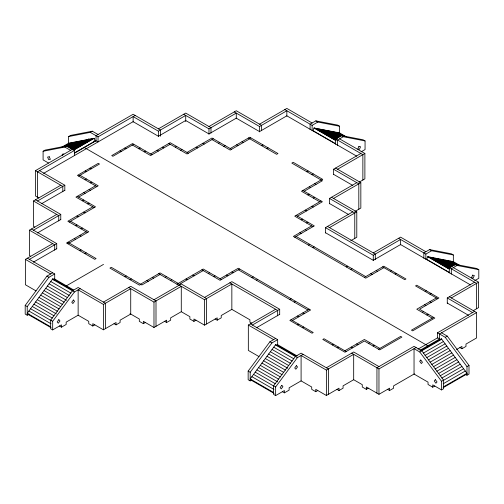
<?xml version="1.0" encoding="UTF-8"?>
<svg xmlns="http://www.w3.org/2000/svg" width="504" height="504" viewBox="0 0 504 504"><rect width="100%" height="100%" fill="white"/><g stroke="black" fill="none" stroke-linecap="round" stroke-linejoin="round"><path stroke-width="0.76" d="M346.298 136.792L339.601 132.924L314.005 127.972L312.877 130.561L335.645 143.709M460.039 265.514L453.342 261.652L427.745 256.7L426.623 259.289L449.385 272.431M29.245 314.049L27.222 315.221L25.2 314.049L25.2 305.424L46.941 276.116L52.681 272.803M27.222 315.221L27.222 306.589L48.964 277.282L54.703 273.968L54.703 280.123M51.112 327.713L28.344 314.572L27.222 313.274L52.819 278.762L73.578 290.745M59.422 326.019L61.444 327.191L61.444 324.853L52.681 329.912L50.658 328.747L50.658 320.122L72.393 290.808L78.139 287.494L105.443 303.263L105.443 328.646M52.681 329.912L52.681 321.287L74.422 291.98L80.161 288.666M251.534 380.111L250.186 380.885L248.157 379.72L248.157 371.089L269.898 341.781L275.638 338.468M250.186 380.885L250.186 372.261L271.921 342.953L277.66 339.639L277.66 345.788M274.069 393.378L251.307 380.236L250.186 378.945L275.783 344.434L295.867 356.032M282.385 391.69L284.407 392.855L284.407 390.524L275.638 395.583L273.615 394.418L273.615 385.787L295.357 356.479L301.096 353.165L328.4 368.928L328.4 394.317M275.638 395.583L275.638 386.959L297.379 357.645L303.118 354.331M440.635 339.639L441.384 338.776L466.981 373.288L465.854 374.579L443.092 387.721M48.485 163.006L43.092 159.894L43.092 151.269L45.114 150.097L66.856 145.895L74.617 150.375L74.617 155.453M68.544 143.627L68.544 136.571L70.573 135.4L92.308 131.197L98.047 134.511M61.179 147.508L68.544 143.256L94.147 138.304L95.269 140.893L74.51 152.876M63.535 146.796L70.232 142.928M65.218 146.469L71.915 142.601M43.092 151.269L64.827 147.061L66.856 145.895M68.544 136.571L90.285 132.363L92.308 131.197M66.232 146.532L73.597 142.279M67.24 146.588L75.279 141.952M67.586 147.036L76.961 141.624M68.601 147.099L78.643 141.303M68.941 147.546L80.325 140.975M69.287 147.993L82.007 140.648M70.302 148.056L83.689 140.326M70.642 148.504L85.371 139.999M70.988 148.951L87.053 139.671M87.614 139.564L88.962 138.783M71.996 149.014L88.736 139.35M38.84 197.946L35.488 196.012L35.488 170.629L72.595 149.209M72.343 149.461L90.418 139.022M72.689 149.909L92.106 138.695M73.697 149.965L93.788 138.373M74.056 149.896L94.147 138.304M74.617 150.375L37.517 171.795L37.517 197.177M90.285 132.363L98.047 136.842L135.154 115.422M74.548 153.153L96.025 140.755L98.047 141.92L98.047 136.842M43.609 173.357L133.132 121.672L158.407 136.263L185.711 120.5L208.971 133.932L236.275 118.163L259.535 131.594L286.839 115.832L356.763 156.202M34.795 227.14L33.466 226.372L33.466 200.989L60.77 185.226M158.407 128.854L185.711 113.091L210.993 127.682L210.993 133.069M78.649 176.072L99.483 164.039L98.286 163.346L77.452 175.379L96.856 186.581M133.762 144.251L112.927 156.278L111.73 155.585L132.565 143.558L151.969 154.76M37.517 200.989L64.821 185.226L64.821 190.607M133.132 121.974L133.132 116.594L158.407 131.191L185.711 115.422L185.711 121.577M41.511 203.755L64.821 190.298M85.056 179.771L86.404 178.989M138.821 148.73L140.169 147.949M90.449 182.883L91.797 182.108M144.213 151.843L145.561 151.061M95.508 185.806L75.953 197.096L94.16 207.604M150.62 153.985L170.176 142.695L188.383 153.203M78.649 197.096L98.204 185.806L79.997 175.291M170.176 144.251L150.62 155.541L132.413 145.032M30.75 256.328L29.421 255.566L29.421 230.177L56.725 214.414M208.971 126.517L236.275 110.754L261.557 125.351L261.557 130.731M82.36 200.794L83.708 200.012M175.234 147.168L176.583 146.393M33.466 230.177L60.77 214.414L60.77 219.801M183.689 114.257L208.971 128.854L236.275 113.091L236.275 118.472M37.466 232.949L60.77 219.492M87.753 203.906L89.101 203.131M180.627 150.287L181.976 149.505M92.812 206.829L67.857 221.231L87.412 232.52M187.034 152.428L211.989 138.02L231.544 149.31M69.206 222.012L95.508 206.829L77.301 196.314M213.337 138.802L187.034 153.985L168.827 143.47M75.613 225.71L76.961 224.929M218.396 143.275L219.744 142.5M35.992 290.884L25.376 284.754L25.376 259.371L52.681 243.608M259.535 124.179L286.839 108.417L312.121 123.014M81.012 228.822L82.36 228.047M223.789 146.393L225.137 145.612M29.421 259.371L56.725 243.608L56.725 248.995M234.253 111.919L259.535 126.517L286.839 110.754L286.839 116.134M33.415 262.143L56.725 248.686M86.064 231.746L66.509 243.035L94.733 259.327L96.081 258.552L67.857 242.254M230.196 148.535L249.751 137.245L277.975 153.537L276.627 154.319L248.403 138.02M67.53 243.627L68.878 242.846M249.423 138.613L250.772 137.831M69.206 243.035L88.767 231.746L70.554 221.231M249.751 138.802L230.196 150.091L211.989 139.577M79.739 250.671L81.087 249.896M261.633 145.662L262.981 144.881M84.874 253.638L86.222 252.857M266.767 148.623L268.115 147.842M339.601 133.302L339.601 126.239L337.579 125.074L315.838 120.865L310.099 124.179L310.099 129.566M284.817 109.582L312.121 125.351L317.86 122.037L339.601 126.239M66.421 285.812L103.509 264.398M335.557 144.264L335.557 138.877L341.296 135.563L363.038 139.772L365.06 140.937L365.06 149.568L361.009 151.899M365.06 140.937L343.319 136.729L337.579 140.043L337.579 145.429M124.923 276.759L126.271 275.978M306.816 171.744L308.164 170.963M130.057 279.72L131.405 278.945M311.945 174.712L313.299 173.93M78.158 315.202L66.169 322.125L66.169 324.463L61.444 327.191M103.421 302.091L130.725 286.329L156.001 300.926L156.001 326.309M333.535 174.623L333.535 169.237L360.839 153.474M94.821 324.853L92.799 326.019L88.754 323.681L88.754 321.35L78.139 315.221L78.139 289.832L103.421 304.429L130.725 288.666L130.725 314.049L120.103 320.179L120.103 322.516L116.059 324.853L114.036 323.681M337.579 169.237L364.883 153.474L364.883 178.857L358.88 182.328M140.509 284.199L160.064 272.91L178.271 283.418M321.048 179.966L301.493 191.255L319.7 201.764M140.837 284.388L139.488 285.169L109.941 268.109L111.29 267.334L141.857 284.981L160.064 274.466M321.376 180.155L322.724 179.374L293.183 162.319L291.835 163.094L322.396 180.741L304.189 191.255M165.123 277.389L166.471 276.608M307.9 194.953L309.248 194.172M170.516 280.501L171.864 279.72M313.293 198.066L314.641 197.291M176.923 284.199L203.219 269.016L221.426 279.525M321.048 200.989L294.752 216.172L312.959 226.687M203.219 270.572L178.271 284.981L158.716 273.685M297.448 216.172L322.396 201.764L302.841 190.474M153.978 299.754L181.282 283.991L206.564 298.589L206.564 323.971M329.484 203.818L329.484 198.431L356.788 182.668M92.799 326.019L92.799 323.681L103.421 329.811L116.059 322.516L116.059 324.853M128.696 287.494L153.978 302.091L181.282 286.329L181.282 311.711L170.667 317.841L170.667 320.179L166.622 322.516L164.6 321.35M333.535 198.431L360.839 182.668L360.839 208.051L354.829 211.516M208.278 273.496L209.626 272.714M301.159 219.87L302.507 219.089M213.671 276.608L215.025 275.827M306.552 222.982L307.9 222.207M220.078 278.75L238.285 268.235L310.609 309.992L292.402 320.506M311.611 225.905L293.404 236.42L365.728 278.17L383.935 267.662M130.026 313.646L139.318 319.013L139.318 321.35L143.363 323.681L145.385 322.516M239.633 269.016L220.078 280.306L201.871 269.791M294.752 237.195L314.307 225.905L296.1 215.391M204.542 297.423L231.846 281.654L279.688 309.273L279.688 314.66M325.439 233.006L325.439 227.619L352.743 211.856M143.363 323.681L143.363 321.35L153.978 327.48L166.622 320.179L166.622 322.516M179.26 285.163L204.542 299.754L231.846 283.991L231.846 309.38L249.915 319.807L249.915 322.144L251.83 323.253M329.484 227.619L356.788 211.856L356.788 237.245L350.784 240.71M251.975 277.698L253.323 276.916M308.435 245.095L309.784 244.32M256.366 280.23L257.714 279.449M312.827 247.634L314.175 246.853M181.251 311.692L189.882 316.676L189.882 319.013L193.927 321.35L195.949 320.179M193.927 321.35L193.927 319.013L204.542 325.143L217.186 317.841L217.186 320.179L215.158 319.013M231.846 309.38L221.231 315.51L221.231 317.841L217.186 320.179M289.838 299.559L291.186 298.777M346.305 266.956L347.653 266.181M258.955 356.555L248.333 350.425L248.333 325.042L275.638 309.273M373.275 252.907L400.579 237.138L425.861 251.735M252.384 325.042L279.688 309.273M325.439 227.619L373.275 255.238L400.579 239.476L400.579 244.862M294.229 302.091L295.577 301.31M350.69 269.495L352.038 268.714M256.378 327.808L279.688 314.351M309.261 309.217L289.857 320.418L312.02 333.213L313.217 332.52L291.054 319.725M364.379 277.395L383.783 266.188L405.947 278.983L404.744 279.676L382.586 266.881M297.599 324.891L298.796 324.198M390.329 271.354L391.526 270.661M453.342 262.023L453.342 254.967L451.319 253.796L429.578 249.593L423.839 252.907L423.839 258.287M398.557 238.31L425.861 254.073L431.607 250.759L453.342 254.967M302.419 327.669L303.616 326.976M395.142 274.132L396.346 273.439M449.297 272.985L449.297 267.605L455.036 264.291L476.778 268.493L478.8 269.665L478.8 278.29L474.755 280.627M478.8 269.665L457.059 265.457L451.319 268.771L451.319 274.157M332.413 344.988L333.61 344.295M425.137 291.451L426.34 290.758M337.226 347.766L338.43 347.073M429.956 294.235L431.153 293.542M344.818 350.765L364.379 339.476L379.852 348.409M436.351 297.921L416.795 309.217L432.268 318.15M301.121 380.873L289.126 387.796L289.126 390.134L284.407 392.855M326.378 367.762L353.682 352L378.964 366.591M368.474 343.4L369.823 342.619M422.239 312.36L423.587 311.579M447.275 303.345L447.275 297.965L474.579 282.196M317.785 390.518L315.762 391.69L311.711 389.353L311.711 387.015L301.096 380.885L301.096 355.503L326.378 370.1L353.682 354.331L353.682 379.72L343.066 385.85L343.066 388.187L339.016 390.518L336.993 389.353M451.319 297.965L478.624 282.196L478.624 307.585L473.281 310.666M373.061 346.046L374.409 345.265M426.825 315.006L428.173 314.225M378.504 349.19L400.667 336.395L401.864 337.088L379.701 349.883L364.379 341.032L344.969 352.239L322.806 339.444L324.009 338.751L346.172 351.546M433.616 317.369L411.459 330.164L412.656 330.857L434.82 318.062L419.492 309.217L438.896 298.009L416.732 285.214L415.535 285.907L437.699 298.702M315.762 391.69L315.762 389.353L326.378 395.483L339.016 388.187L339.016 390.518M419.971 350.33L439.501 339.053L437.478 337.888L437.478 332.81L474.579 311.39M351.66 353.165L378.964 368.928L416.065 347.508M459.913 347.577L461.935 348.743L465.986 346.412L465.986 344.075L476.601 337.945L476.601 312.556L439.501 333.982L439.501 340.131M417.948 349.165L437.97 337.604M421.294 350.375L441.384 338.776M421.653 350.86L441.743 339.261M432.753 387.204L428.035 384.476L428.035 382.139L414.042 374.062L414.042 348.68L419.782 351.994L421.804 350.822L443.545 380.129L443.545 388.76L441.523 389.926L432.753 384.867L432.753 387.204L434.782 386.033M437.478 332.81L445.24 337.296L447.262 336.124L469.004 365.431L469.004 374.062L466.981 375.228L465.633 374.453M423.335 353.128L443.425 341.529M353.651 379.701L362.275 384.678L362.275 387.015L366.32 389.353L368.348 388.187M425.017 355.396L445.108 343.797M426.699 357.664L446.79 346.065M428.387 359.932L448.472 348.333M430.07 362.2L450.154 350.601M366.32 389.353L366.32 387.015L378.964 394.317L389.579 388.187L389.579 390.518L387.557 389.353M414.389 373.861L393.624 385.85L393.624 388.187L389.579 390.518M456.58 349.505L461.935 346.412L461.935 348.743M431.752 364.468L451.836 352.869M433.434 366.736L453.518 355.137M435.116 369.004L455.2 357.405M436.798 371.272L456.882 359.673M438.48 373.54L458.564 361.948M440.162 375.808L460.246 364.216M441.844 378.076L461.929 366.484M441.523 389.926L441.523 381.301L443.545 380.129M466.981 375.228L466.981 366.603L469.004 365.431M443.526 380.344L463.617 368.752M443.205 383.777L465.299 371.02M443.545 386.814L466.981 373.288M93.883 141.158L95.269 140.893M63.844 153.934L62.162 154.262L62.723 155.56M337.919 132.602L344.616 136.464M336.237 132.275L342.934 136.137M315.838 120.865L317.86 122.037M341.296 135.563L343.319 136.729M334.555 131.947L341.246 135.815M332.873 131.626L340.906 136.263M331.191 131.298L340.559 136.71M329.503 130.971L339.551 136.773M327.821 130.643L339.205 137.22M326.138 130.322L338.19 137.277M324.456 129.994L337.85 137.724M339.601 138.877L364.883 153.474M322.774 129.667L337.504 138.172M321.092 129.345L337.163 138.619M319.41 129.018L336.149 138.682M335.557 138.877L362.861 154.64L362.861 180.029M317.728 128.69L335.803 139.129M316.046 128.369L336.13 139.961M314.364 128.041L335.79 140.408M314.005 127.972L336.099 140.729M335.557 168.071L360.839 182.668M333.535 169.237L358.81 183.834L358.81 209.217M333.535 174.315L352.8 185.441M451.66 261.324L458.356 265.192M449.978 260.996L456.674 264.865M429.578 249.593L431.607 250.759M455.036 264.291L457.059 265.457M448.295 260.675L455.66 264.928M241.996 141.719L243.344 142.5M314.641 183.664L315.989 184.439M446.613 260.348L454.646 264.984M444.931 260.02L454.306 265.432M443.249 259.699L453.291 265.495M441.567 259.371L452.945 265.942M439.885 259.043L452.605 266.389M438.203 258.722L451.59 266.452M331.506 197.259L356.788 211.856M453.342 267.605L478.624 282.196M436.514 258.394L451.25 266.899M434.832 258.067L450.904 267.347M433.15 257.746L449.889 267.41M329.484 198.431L354.766 213.028L354.766 238.411M449.297 267.605L476.601 283.368L476.601 308.75M236.603 144.837L237.951 145.612M309.248 186.776L310.596 187.557M431.468 257.418L449.549 267.857M429.786 257.09L449.203 268.304M428.104 256.769L448.862 268.752M427.745 256.7L449.171 269.067M329.484 203.509L348.755 214.635M470.503 284.924L400.579 244.553L373.275 260.316L325.439 232.697M202.885 143.275L204.233 144.056M311.945 206.243L313.293 207.024M196.138 147.168L197.486 147.949M305.204 210.137L306.552 210.918M327.461 226.453L375.304 254.073L375.304 259.459M449.297 296.793L476.601 312.556M447.275 297.965L472.557 312.556M447.275 303.043L468.562 315.334M162.42 147.168L163.768 147.949M305.204 229.603L306.552 230.385M376.179 270.579L377.527 271.36M429.944 301.625L431.292 302.4M157.028 150.287L158.376 151.061M299.811 232.716L301.159 233.497M370.786 273.697L372.135 274.472M424.551 304.737L425.899 305.519M296.1 236.42L365.728 276.614M124.822 148.025L126.019 148.718M441.523 332.81L447.262 336.124M120.002 150.809L121.199 151.502M84.307 147.521L427.783 345.82L427.783 347.382M421.804 350.822L414.042 346.343L376.942 367.762L376.942 393.145M64.827 147.061L70.573 150.375M90.008 168.128L91.211 168.821M85.189 170.906L86.392 171.599M238.285 269.791L307.913 309.992M89.101 189.504L90.449 190.279M231.884 271.933L233.232 272.714M302.86 312.915L304.208 313.69M356.624 343.955L357.972 344.73M83.708 192.616L85.056 193.397M226.485 275.052L227.833 275.827M297.461 316.027L298.809 316.808M351.225 347.067L352.573 347.848M39.539 170.629L64.821 185.226M35.488 170.629L62.792 186.392L62.792 191.778M229.824 282.826L277.66 310.445L277.66 315.832M83.708 212.083L85.056 212.864M192.767 275.052L194.116 275.827M76.961 215.977L78.309 216.758M186.026 278.945L187.375 279.72M35.488 199.817L60.77 214.414M250.356 323.87L277.66 339.639M33.466 200.989L58.748 215.586L58.748 220.966M248.333 325.042L273.615 339.639M277.502 344.616L297.184 355.988M269.898 341.781L271.921 342.953M275.423 344.919L297.379 357.645M273.741 347.187L293.826 358.785M79.663 235.444L81.012 236.225M152.309 277.389L153.657 278.164M272.059 349.455L292.144 361.053M270.377 351.723L290.462 363.321M74.264 238.556L75.613 239.337M146.916 280.501L148.264 281.282M268.689 353.991L288.779 365.589M267.007 356.259L287.765 368.241M265.325 358.527L285.415 370.125M263.642 360.795L283.727 372.393M31.443 229.011L56.725 243.608M261.96 363.063L282.045 374.661M29.421 230.177L54.703 244.774L54.703 250.16M260.278 365.331L280.363 376.929M258.596 367.599L278.68 379.197M256.914 369.867L277.666 381.856M255.232 372.141L275.316 383.733M248.157 371.089L250.186 372.261M273.615 385.787L275.638 386.959M253.55 374.409L273.634 386.001M251.868 376.677L273.962 389.428M250.186 378.945L273.615 392.471M27.399 258.206L54.703 273.968M25.376 259.371L50.658 273.968M54.539 278.951L73.546 289.926M46.941 276.116L48.964 277.282M52.46 279.248L74.422 291.98M50.778 281.516L70.862 293.114M49.096 283.784L69.18 295.382M47.414 286.052L67.498 297.65M45.732 288.32L66.484 300.302M44.05 290.587L64.134 302.186M42.367 292.862L62.452 304.454M40.685 295.13L60.77 306.722M39.003 297.398L59.088 308.99M37.321 299.666L57.406 311.258M35.639 301.934L56.391 313.916M33.951 304.202L54.041 315.8M32.269 306.47L52.359 318.068M25.2 305.424L27.222 306.589M50.658 320.122L52.681 321.287M30.586 308.738L51.345 320.72M28.904 311.006L50.998 323.763M27.222 313.274L50.658 326.806M52.819 278.762L53.947 280.06M445.24 337.296L466.981 366.603M419.782 351.994L441.523 381.301M425.861 254.073L425.861 259.459M378.964 368.928L378.964 394.317M373.275 255.238L373.275 260.625M326.378 370.1L326.378 395.483M312.121 125.351L312.121 130.731M259.535 126.517L259.535 131.903M208.971 128.854L208.971 134.234M204.542 299.754L204.542 325.143M160.436 136.174L160.436 130.019L133.132 114.257L96.025 135.677L96.025 141.063M158.407 131.191L158.407 136.571M153.978 302.091L153.978 327.48M103.421 304.429L103.421 329.811M358.886 146.431L357.764 149.02L359.446 149.348L360.568 146.752L358.886 146.431M472.632 275.152L471.505 277.742L473.193 278.069L474.314 275.48L472.632 275.152M58.848 319.656L57.166 321.924L58.288 323.215L59.97 320.947L58.848 319.656M73.433 299.993L71.751 302.261L72.872 303.559L74.554 301.291L73.433 299.993M281.812 385.321L280.13 387.589L281.251 388.886L282.933 386.618L281.812 385.321M296.39 365.665L294.708 367.933L295.829 369.224L297.517 366.956L296.39 365.665M420.771 360.007L419.649 361.299L421.331 363.567L422.453 362.275L420.771 360.007M435.355 379.663L434.228 380.961L435.91 383.229L437.037 381.938L435.355 379.663M49.26 156.757L47.578 157.084L48.699 159.673L50.381 159.346L49.26 156.757"/></g></svg>
